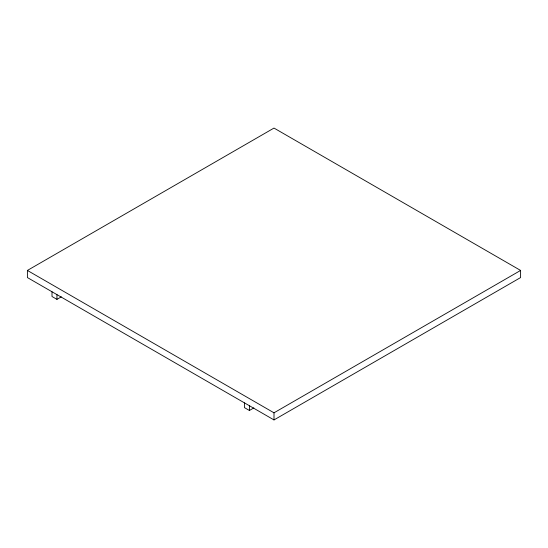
<?xml version="1.0" encoding="UTF-8"?>
<svg xmlns="http://www.w3.org/2000/svg" width="548" height="548" viewBox="0 0 548 548"><rect width="100%" height="100%" fill="white"/><g stroke="black" fill="none" stroke-linecap="round" stroke-linejoin="round"><path stroke-width="0.82" d="M27.4 270.438L274 128.068L520.6 270.438L520.6 277.562L274 419.932L27.4 277.562L27.4 270.438L274 412.815L520.6 270.438M51.998 291.762L51.998 296.502L56.944 299.366L61.321 296.838M244.456 402.876L244.456 407.623L249.402 410.479L253.847 407.911M274 412.815L274 419.932M249.402 405.732L249.402 410.479M56.944 294.619L56.944 299.366"/></g></svg>
